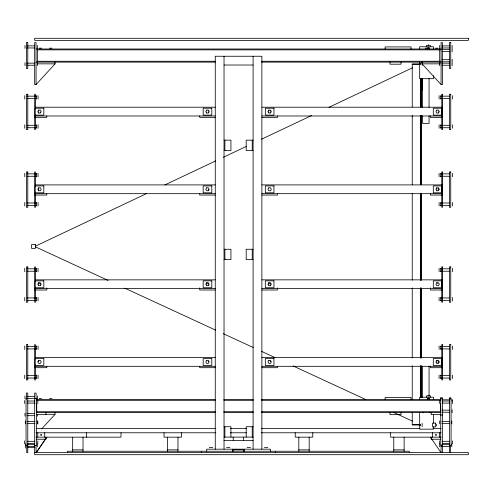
<?xml version="1.0" encoding="UTF-8"?>
<svg xmlns="http://www.w3.org/2000/svg" width="493" height="493" viewBox="0 0 493 493"><rect width="100%" height="100%" fill="white"/><g stroke="black" fill="none" stroke-linecap="round" stroke-linejoin="round"><path stroke-width="0.74" d="M36.063 84.562L36.063 42.614L34.683 42.614L34.683 84.562L36.063 84.562L55.05 63.85L55.05 62.124M41.708 428.861L55.05 414.305L55.05 412.579M35.379 246.173L146.711 193.515M164.804 184.955L215.601 160.934M223.255 157.31L246.217 146.452M261.524 139.211L311.625 115.516M329.022 107.289L412.524 67.8M428.14 44.857L428.805 44.857M27.14 45.892L34.572 45.892M441.814 45.892L449.252 45.892M27.14 47.963L34.572 47.963M441.814 47.963L449.252 47.963M39.144 48.178L41.609 48.178M49.503 48.178L51.968 48.178M425.163 48.178L427.634 48.178M435.522 48.178L437.994 48.178M36.063 48.998L441.075 48.998M441.864 49.343L449.259 49.343M37.604 49.867L440.304 49.867M441.864 51.42L449.259 51.42M441.864 59.702L449.259 59.702M37.604 61.255L215.466 61.255M261.666 61.255L440.304 61.255M441.864 61.779L449.259 61.779M36.063 62.124L215.466 62.124M261.573 62.124L441.075 62.124M27.14 63.159L34.572 63.159M441.814 63.159L449.252 63.159M37.579 63.85L55.05 63.85M419.438 63.85L412.24 63.85L412.24 106.969M422.082 62.124L422.082 63.85L440.311 63.85M412.24 64.367L419.438 64.367M224.032 65.021L253.106 65.021M27.14 65.23L34.572 65.23M441.814 65.23L449.252 65.23M441.075 84.562L442.455 84.562L442.455 42.614L441.075 42.614L441.075 84.562L422.082 63.85M420.874 90.157L421.971 90.157L421.971 78.338M27.164 96.166L36.408 96.166M440.73 96.166L449.203 96.166M27.164 98.582L36.408 98.582M440.73 98.582L449.203 98.582M35.373 107.215L215.262 107.215M261.875 107.215L442.455 107.215M34.683 115.984L215.262 115.984M261.875 115.984L442.455 115.984M34.683 117.365L46.767 117.365L46.767 115.917M215.262 117.365L199.72 117.365L199.72 115.917M261.875 117.365L277.411 117.365L277.411 115.917M442.455 117.365L430.371 117.365L430.371 115.917M27.164 125.308L36.408 125.308M440.73 125.308L449.203 125.308M27.164 127.724L36.408 127.724M440.73 127.724L449.203 127.724M224.032 140.154L230.934 140.154L230.934 150.513L224.032 150.513M253.106 140.154L246.198 140.154L246.198 150.513L253.106 150.513M27.164 173.856L36.408 173.856M440.73 173.856L449.203 173.856M27.164 176.272L36.408 176.272M440.73 176.272L449.203 176.272M35.373 184.9L215.262 184.9M261.875 184.9L442.455 184.9M34.683 193.675L215.262 193.675M261.875 193.675L442.455 193.675M34.683 195.055L46.767 195.055L46.767 193.601M215.262 195.055L199.72 195.055L199.72 193.601M261.875 195.055L277.411 195.055L277.411 193.601M442.455 195.055L430.371 195.055L430.371 193.601M27.164 202.993L36.408 202.993M440.73 202.993L449.203 202.993M27.164 205.415L36.408 205.415M440.73 205.415L449.203 205.415M224.032 249.261L230.934 249.261L230.934 259.62L224.032 259.62M253.106 249.261L246.198 249.261L246.198 259.62L253.106 259.62M27.164 268.802L36.408 268.802M440.73 268.802L449.203 268.802M27.164 271.224L36.408 271.224M440.73 271.224L449.203 271.224M35.373 279.851L215.262 279.851M261.875 279.851L442.455 279.851M34.683 288.627L215.262 288.627M261.875 288.627L442.455 288.627M34.683 290.007L46.767 290.007L46.767 287.832M215.262 290.007L199.72 290.007L199.72 287.832M261.875 290.007L277.411 290.007L277.411 287.832M442.455 290.007L430.371 290.007L430.371 287.832M27.164 297.945L36.408 297.945M440.73 297.945L449.203 297.945M27.164 300.366L36.408 300.366M440.73 300.366L449.203 300.366M27.164 346.493L36.408 346.493M440.73 346.493L449.203 346.493M27.164 348.908L36.408 348.908M440.73 348.908L449.203 348.908M35.373 357.542L215.262 357.542M261.875 357.542L442.455 357.542M34.683 366.311L215.262 366.311M261.875 366.311L442.455 366.311M34.683 367.692L46.767 367.692L46.767 366.244M215.262 367.692L199.72 367.692L199.72 366.244M261.875 367.692L277.411 367.692L277.411 366.244M442.455 367.692L430.371 367.692L430.371 366.244M27.164 375.635L36.408 375.635M440.73 375.635L449.203 375.635M27.164 378.051L36.408 378.051M440.73 378.051L449.203 378.051M428.14 395.312L428.805 395.312M27.14 396.354L34.572 396.354M27.14 398.424L34.572 398.424M27.774 398.597L26.049 398.597L26.049 445.45L27.774 445.45M34.683 398.597L36.753 398.597L36.753 400.914M39.144 398.64L41.609 398.64M49.503 398.64L51.968 398.64M440.385 398.597L442.455 398.597M449.357 398.597L451.089 398.597L451.089 445.45L449.357 445.45M36.753 399.459L215.459 399.459M223.859 399.459L253.205 399.459M261.573 399.459L440.385 399.459M441.864 399.805L449.259 399.805M36.753 400.322L215.459 400.322M223.933 400.322L253.205 400.322M261.678 400.322L440.385 400.322M27.528 401.012L34.929 401.012M442.209 401.012L449.604 401.012M27.528 403.083L34.929 403.083M442.209 403.083L449.604 403.083M441.864 410.164L449.259 410.164M36.753 411.717L215.459 411.717M223.933 411.717L253.205 411.717M261.678 411.717L440.385 411.717M441.864 412.234L449.259 412.234M36.408 412.579L215.459 412.579M223.859 412.579L253.205 412.579M261.573 412.579L440.73 412.579M422.748 412.752L423.493 412.752M429.649 412.752L430.395 412.752M27.14 413.615L34.572 413.615M45.935 414.305L55.05 414.305M36.408 414.65L45.904 414.65L45.904 412.579M440.73 414.65L431.233 414.65L431.233 412.579M440.385 414.995L442.455 414.995M27.14 415.685L34.572 415.685M27.454 421.386L34.917 421.386M441.79 421.386L449.678 421.386M27.454 423.456L34.917 423.456M441.79 423.456L449.678 423.456M412.24 424.491L419.438 424.491M419.438 425.009L412.24 425.009L412.24 412.69M224.032 426.735L230.934 426.735L230.934 437.094M253.106 426.735L246.198 426.735L246.198 437.094M36.408 428.46L215.848 428.46M230.243 428.46L246.451 428.46M261.284 428.46L419.937 428.46M433.027 428.46L441.075 428.46M36.063 432.78L215.848 432.78M230.243 432.78L246.451 432.78M261.284 432.78L441.075 432.78M36.063 437.162L121.001 437.162L121.001 432.78M224.032 437.094L253.106 437.094M441.075 437.162L390.659 437.162L390.659 432.78M36.408 439.232L45.904 439.232L45.904 437.162M440.73 439.232L431.233 439.232L431.233 437.162M224.032 440.409L253.106 440.409M27.528 441.309L34.929 441.309M442.209 441.309L449.604 441.309M27.528 443.38L34.929 443.38M442.209 443.38L449.604 443.38M27.454 444.347L34.627 444.347M441.79 444.347L449.678 444.347M34.683 445.45L36.408 445.45L36.408 398.597M442.455 445.45L440.73 445.45L440.73 398.597M27.454 446.418L34.627 446.418M441.075 446.418L449.678 446.418M27.485 447.626L34.917 447.626M209.285 447.545L212.742 447.545M226.552 447.545L230.003 447.545M247.129 447.545L250.586 447.545M264.396 447.545L267.847 447.545M72.662 449.869L83.021 449.869M167.614 449.869L177.973 449.869M298.82 449.869L309.179 449.869M393.771 449.869L404.131 449.869M34.683 452.629L468.35 452.629L468.35 454.7L34.683 454.7L34.683 393.069L36.063 393.069L36.063 399.17M35.379 246.82L108.01 280.394M124.766 288.14L215.558 330.107M223.237 333.656L253.266 347.534M261.647 351.41L274.915 357.542M293.076 365.935L365.701 399.509M393.636 412.419L412.493 421.133M430.371 437.162L441.075 452.629L441.075 445.382M452.482 400.569L452.482 403.527M452.482 440.859L452.482 443.823M452.371 95.648L452.371 99.099M452.371 124.791L452.371 128.242M452.371 173.333L452.371 176.79M452.371 202.475L452.371 205.932M452.371 268.284L452.371 271.742M452.371 297.427L452.371 300.884M452.371 345.975L452.371 349.426M452.371 375.118L452.371 378.569M452.136 45.448L452.136 48.406M452.136 48.899L452.136 51.864M452.136 59.259L452.136 62.223M452.136 62.716L452.136 65.674M452.136 399.361L452.136 400.84M452.136 409.72L452.136 412.678M451.791 420.942L451.791 423.9M451.791 443.897L451.791 446.861M450.744 399.231L450.744 397.734L449.357 397.734L449.357 452.629M450.392 445.382L450.392 452.629M442.455 452.629L442.455 397.734L440.385 397.734L440.385 400.914M440.73 95.648L440.73 99.099M440.73 124.791L440.73 128.242M440.73 173.333L440.73 176.79M440.73 202.475L440.73 205.932M440.73 268.284L440.73 271.742M440.73 297.427L440.73 300.884M440.73 345.975L440.73 349.426M440.73 375.118L440.73 378.569M440.385 403.792L440.385 412.703M439.676 45.448L439.676 48.406M439.694 48.998L439.694 62.124M439.676 62.716L439.676 65.674M439.676 420.942L439.676 423.9M439.676 443.897L439.676 446.861M439.522 432.78L439.522 437.162M439.331 400.569L439.331 403.527M439.331 440.859L439.331 443.823M439.097 95.648L439.097 99.099M439.097 124.791L439.097 128.242M439.097 173.333L439.097 176.79M439.097 202.475L439.097 205.932M439.097 268.284L439.097 271.742M439.097 297.427L439.097 300.884M439.097 345.975L439.097 349.426M439.097 375.118L439.097 378.569M436.527 424.183L436.527 425.829M433.476 49.035L433.476 46.755L419.666 46.755L419.666 49.035M433.476 75.651L433.476 78.695L419.666 78.695L419.666 61.964M433.476 399.496L433.476 397.216L419.666 397.216L419.666 399.496M433.476 414.705L433.476 423.068M433.476 426.87L433.476 429.15L419.666 429.15L419.666 412.425M432.614 432.78L432.614 437.162M430.371 46.755L430.371 45.374L426.568 45.374L426.568 46.755M430.371 397.216L430.371 395.836L426.568 395.836L426.568 397.216M429.335 48.998L429.335 48.308L427.61 48.308L427.61 48.998M429.335 399.459L429.335 398.769L427.61 398.769L427.61 399.459M429.163 48.308L429.163 47.618L427.782 47.618L427.782 48.308M429.163 398.769L429.163 398.079L427.782 398.079L427.782 398.769M429.064 78.356L429.064 107.375M429.064 115.775L429.064 123.41L422.489 123.41L422.489 115.775M429.064 366.213L429.064 395.99M422.489 78.356L422.489 107.375M422.489 366.213L422.489 397.518M422.144 62.204L422.144 65.495M422.144 423.364L422.144 426.655M421.564 78.479L421.564 106.969M421.564 115.442L421.564 184.746M421.564 193.219L421.564 280.234M421.564 287.937L421.564 358.01M421.564 365.714L421.564 397.284M420.874 78.479L420.874 106.969M420.874 115.442L420.874 184.746M420.874 193.219L420.874 280.234M420.874 287.937L420.874 358.01M420.874 365.714L420.874 397.284M420.356 63.055L420.356 64.645M420.356 78.479L420.356 106.969M420.356 115.442L420.356 184.746M420.356 193.219L420.356 280.234M420.356 287.937L420.356 358.01M420.356 365.714L420.356 397.284M420.356 424.214L420.356 425.804M419.839 63.4L419.839 64.293M419.839 424.559L419.839 425.459M412.24 115.442L412.24 184.746M412.24 193.219L412.24 280.234M412.24 287.937L412.24 358.01M412.24 365.714L412.24 399.595M411.033 48.998L411.033 46.927L385.138 46.927L385.138 48.998M411.033 399.459L411.033 397.389L385.138 397.389L385.138 399.459M409.307 452.629L409.307 451.249L67.479 451.249L67.479 452.629M404.131 437.236L404.131 451.249M401.019 62.124L401.019 64.195L389.969 64.195L389.969 62.124M401.019 412.579L401.019 414.65L389.969 414.65L389.969 412.579M393.771 437.236L393.771 451.249M312.765 432.78L312.765 437.162L295.227 437.162L295.227 432.78M309.179 437.236L309.179 451.249M298.82 437.236L298.82 451.249M275.618 451.249L275.618 452.629M270.435 451.249L270.435 449.178L206.696 449.178L206.696 451.249M261.875 449.178L261.875 56.251L215.262 56.251L215.262 449.178M253.106 56.251L253.106 449.178M252.237 140.154L252.237 150.513M252.237 249.261L252.237 259.62M252.237 426.735L252.237 437.094M244.54 449.178L244.54 451.249M243.573 437.236L243.573 440.206M243.573 451.249L243.573 449.869L233.214 449.869L233.214 451.249M233.214 437.236L233.214 440.206M232.591 449.178L232.591 451.249M224.894 140.154L224.894 150.513M224.894 249.261L224.894 259.62M224.894 426.735L224.894 437.094M224.032 56.251L224.032 449.178M201.52 451.249L201.52 452.629M181.56 432.78L181.56 437.162L164.021 437.162L164.021 432.78M177.973 437.236L177.973 451.249M167.614 437.236L167.614 451.249M86.472 432.78L86.472 437.162M83.021 437.236L83.021 451.249M72.662 437.236L72.662 451.249M44.69 432.78L44.69 437.162M38.041 95.648L38.041 99.099M38.041 124.791L38.041 128.242M38.041 173.333L38.041 176.79M38.041 202.475L38.041 205.932M38.041 268.284L38.041 271.742M38.041 297.427L38.041 300.884M38.041 345.975L38.041 349.426M38.041 375.118L38.041 378.569M37.807 400.569L37.807 403.527M37.807 420.942L37.807 423.9M37.788 432.78L37.788 437.162M37.807 440.859L37.807 443.823M37.462 45.448L37.462 48.406M37.462 62.716L37.462 65.674M37.462 395.904L37.462 398.868M37.462 414.65L37.462 416.129M37.462 420.942L37.462 423.9M37.462 443.897L37.462 446.861M37.443 48.998L37.443 62.124M36.753 403.792L36.753 412.703M36.408 95.648L36.408 99.099M36.408 124.791L36.408 128.242M36.408 173.333L36.408 176.79M36.408 202.475L36.408 205.932M36.408 268.284L36.408 271.742M36.408 297.427L36.408 300.884M36.408 345.975L36.408 349.426M36.408 375.118L36.408 378.569M36.408 451.095L36.408 452.629L46.767 437.162L36.063 452.629L36.063 445.382M35.373 108.873L35.373 94.268L34.683 94.268L34.683 129.622L35.373 129.622L35.373 115.017M35.373 186.366L35.373 171.952L34.683 171.952L34.683 207.313L35.373 207.313L35.373 192.208M35.373 281.509L35.373 266.904L34.683 266.904L34.683 302.264L35.373 302.264L35.373 287.659M35.373 359.003L35.373 344.595L34.683 344.595L34.683 379.949L35.373 379.949L35.373 364.851M26.739 445.382L26.739 452.629L27.774 452.629L27.774 393.069L26.394 393.069L26.394 399.164M25.34 420.942L25.34 423.9M25.34 443.897L25.34 448.069M24.995 45.448L24.995 48.406M24.995 62.716L24.995 65.674M24.995 395.904L24.995 398.868M24.995 413.171L24.995 416.129M24.761 95.648L24.761 99.099M24.761 124.791L24.761 128.242M24.761 173.333L24.761 176.79M24.761 202.475L24.761 205.932M24.761 268.284L24.761 271.742M24.761 297.427L24.761 300.884M24.761 345.975L24.761 349.426M24.761 375.118L24.761 378.569M24.65 400.569L24.65 403.527M24.65 440.859L24.65 443.823M438.659 111.597A1.035 1.035 0 0 1 438.517 112.121M438.622 189.559A1.035 1.035 0 0 1 438.517 189.805M437.1 190.187A1.035 1.035 0 0 1 436.89 190.021M436.89 188.554A1.035 1.035 0 0 1 437.1 188.388M438.517 188.77A1.035 1.035 0 0 1 438.622 189.016M437.353 283.241A1.035 1.035 0 0 1 437.889 283.241M438.622 362.195A1.035 1.035 0 0 1 438.517 362.447M437.1 362.823A1.035 1.035 0 0 1 436.89 362.657M436.89 361.196A1.035 1.035 0 0 1 437.1 361.03M438.517 361.406A1.035 1.035 0 0 1 438.622 361.659M40.414 112.121A1.035 1.035 0 0 1 40.247 112.33M38.781 112.33A1.035 1.035 0 0 1 38.614 112.121M38.614 111.079A1.035 1.035 0 0 1 38.781 110.87M38.781 190.021A1.035 1.035 0 0 1 38.516 189.559M38.516 189.016A1.035 1.035 0 0 1 38.781 188.554M40.414 284.757A1.035 1.035 0 0 1 40.247 284.972M38.781 284.972A1.035 1.035 0 0 1 38.614 284.757M38.614 283.721A1.035 1.035 0 0 1 38.781 283.506M39.249 283.241A1.035 1.035 0 0 1 39.785 283.241M40.247 283.506A1.035 1.035 0 0 1 40.414 283.721M38.516 361.659A1.035 1.035 0 0 1 38.781 361.196M270.54 112.121A1.035 1.035 0 0 1 270.374 112.33M268.907 112.33A1.035 1.035 0 0 1 268.747 112.121M268.747 111.079A1.035 1.035 0 0 1 268.907 110.87M270.374 110.87A1.035 1.035 0 0 1 270.54 111.079M270.54 284.757A1.035 1.035 0 0 1 270.374 284.972M268.907 284.972A1.035 1.035 0 0 1 268.747 284.757M268.747 283.721A1.035 1.035 0 0 1 268.907 283.506M269.375 283.241A1.035 1.035 0 0 1 269.911 283.241M270.374 283.506A1.035 1.035 0 0 1 270.54 283.721M270.374 361.196A1.035 1.035 0 0 1 270.645 361.659M208.391 112.121A1.035 1.035 0 0 1 208.225 112.33M206.758 112.33A1.035 1.035 0 0 1 206.598 112.121M208.225 110.87A1.035 1.035 0 0 1 208.391 111.079M208.49 189.559A1.035 1.035 0 0 1 208.225 190.021M208.391 284.757A1.035 1.035 0 0 1 208.225 284.972M206.758 284.972A1.035 1.035 0 0 1 206.598 284.757M206.598 283.721A1.035 1.035 0 0 1 206.758 283.506M207.226 283.241A1.035 1.035 0 0 1 207.763 283.241M208.225 283.506A1.035 1.035 0 0 1 208.391 283.721M208.225 361.196A1.035 1.035 0 0 1 208.49 361.659M40.74 434.838C41.375 436.816 42.281 433.439 40.74 434.838M435.565 434.838C436.2 436.816 437.106 433.439 435.565 434.838M38.657 110.118L37.807 111.597L38.657 113.082L40.371 113.082L41.221 111.597L40.371 110.118L38.657 110.118M38.657 187.808L37.807 189.287L38.657 190.766L40.371 190.766L41.221 189.287L40.371 187.808L38.657 187.808M38.657 282.76L37.807 284.239L38.657 285.718L40.371 285.718L41.221 284.239L40.371 282.76L38.657 282.76M38.657 360.445L37.807 361.924L38.657 363.409L40.371 363.409L41.221 361.924L40.371 360.445L38.657 360.445M206.635 110.118L205.784 111.597L206.635 113.082L208.348 113.082L209.198 111.597L208.348 110.118L206.635 110.118M206.635 187.808L205.784 189.287L206.635 190.766L208.348 190.766L209.198 189.287L208.348 187.808L206.635 187.808M268.79 110.118L267.933 111.597L268.79 113.082L270.497 113.082L271.353 111.597L270.497 110.118L268.79 110.118M206.635 282.76L205.784 284.239L206.635 285.718L208.348 285.718L209.198 284.239L208.348 282.76L206.635 282.76M268.79 187.808L267.933 189.287L268.79 190.766L270.497 190.766L271.353 189.287L270.497 187.808L268.79 187.808M206.635 360.445L205.784 361.924L206.635 363.409L208.348 363.409L209.198 361.924L208.348 360.445L206.635 360.445M268.79 282.76L267.933 284.239L268.79 285.718L270.497 285.718L271.353 284.239L270.497 282.76L268.79 282.76M268.79 360.445L267.933 361.924L268.79 363.409L270.497 363.409L271.353 361.924L270.497 360.445L268.79 360.445M436.767 110.118L435.911 111.597L436.767 113.082L438.474 113.082L439.331 111.597L438.474 110.118L436.767 110.118M436.767 187.808L435.911 189.287L436.767 190.766L438.474 190.766L439.331 189.287L438.474 187.808L436.767 187.808M436.767 282.76L435.911 284.239L436.767 285.718L438.474 285.718L439.331 284.239L438.474 282.76L436.767 282.76M436.767 360.445L435.911 361.924L436.767 363.409L438.474 363.409L439.331 361.924L438.474 360.445L436.767 360.445M468.35 38.3L34.683 38.3L34.683 40.371L468.35 40.371L468.35 38.3M27.774 42.614L26.394 42.614L26.394 68.509L27.774 68.509L27.774 42.614M450.744 42.614L449.357 42.614L449.357 68.509L450.744 68.509L450.744 42.614M27.774 94.268L26.394 94.268L26.394 129.622L27.774 129.622L27.774 94.268M442.455 94.268L441.765 94.268L441.765 129.622L442.455 129.622L442.455 94.268M450.744 94.268L449.357 94.268L449.357 129.622L450.744 129.622L450.744 94.268M43.828 108.213L35.2 108.213L35.2 115.122L43.828 115.122L43.828 108.213M211.805 108.213L203.178 108.213L203.178 115.122L211.805 115.122L211.805 108.213M273.96 108.213L265.326 108.213L265.326 115.122L273.96 115.122L273.96 108.213M441.938 108.213L433.304 108.213L433.304 115.122L441.938 115.122L441.938 108.213M27.774 171.952L26.394 171.952L26.394 207.313L27.774 207.313L27.774 171.952M442.455 171.952L441.765 171.952L441.765 207.313L442.455 207.313L442.455 171.952M450.744 171.952L449.357 171.952L449.357 207.313L450.744 207.313L450.744 171.952M43.828 185.904L35.2 185.904L35.2 192.806L43.828 192.806L43.828 185.904M211.805 185.904L203.178 185.904L203.178 192.806L211.805 192.806L211.805 185.904M273.96 185.904L265.326 185.904L265.326 192.806L273.96 192.806L273.96 185.904M441.938 185.904L433.304 185.904L433.304 192.806L441.938 192.806L441.938 185.904M35.373 244.602L31.57 244.602L31.57 248.398L35.373 248.398L35.373 244.602M27.774 266.904L26.394 266.904L26.394 302.264L27.774 302.264L27.774 266.904M442.455 266.904L441.765 266.904L441.765 302.264L442.455 302.264L442.455 266.904M450.744 266.904L449.357 266.904L449.357 302.264L450.744 302.264L450.744 266.904M43.828 280.856L35.2 280.856L35.2 287.758L43.828 287.758L43.828 280.856M211.805 280.856L203.178 280.856L203.178 287.758L211.805 287.758L211.805 280.856M273.96 280.856L265.326 280.856L265.326 287.758L273.96 287.758L273.96 280.856M441.938 280.856L433.304 280.856L433.304 287.758L441.938 287.758L441.938 280.856M27.774 344.595L26.394 344.595L26.394 379.949L27.774 379.949L27.774 344.595M442.455 344.595L441.765 344.595L441.765 379.949L442.455 379.949L442.455 344.595M450.744 344.595L449.357 344.595L449.357 379.949L450.744 379.949L450.744 344.595M43.828 358.54L35.2 358.54L35.2 365.449L43.828 365.449L43.828 358.54M211.805 358.54L203.178 358.54L203.178 365.449L211.805 365.449L211.805 358.54M273.96 358.54L265.326 358.54L265.326 365.449L273.96 365.449L273.96 358.54M441.938 358.54L433.304 358.54L433.304 365.449L441.938 365.449L441.938 358.54M435.658 423.111L432.552 423.111L432.552 426.907L435.658 426.907L435.658 423.111"/></g></svg>
